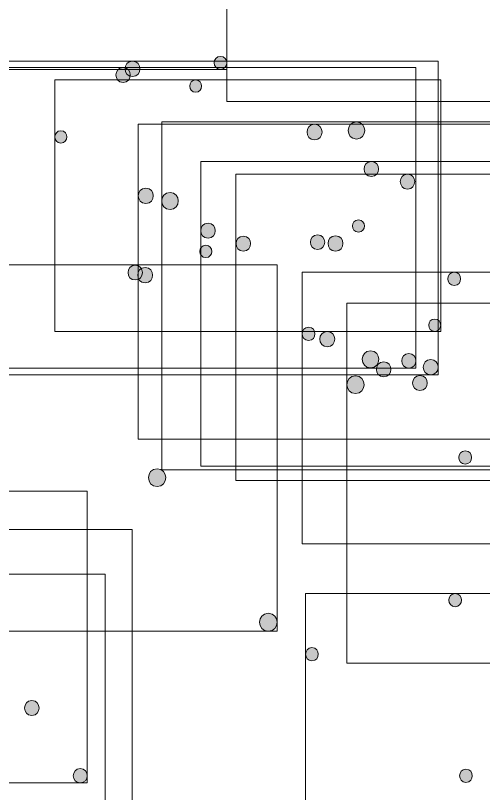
# Model space of a CAD drawing. Header units: inches. Extents: x -261 to 1116, y -954 to 202.
# Drawn here: x 550.3 to 709.1, y -483.5 to -219.6 of the extents above; entities that cross this region are included whole.
import ezdxf

# ---------------------------------------------------------------- set-up
doc = ezdxf.new("R2010")
doc.units = ezdxf.units.IN
doc.header["$MEASUREMENT"] = 0
doc.layers.add('Layer 1', color=7, linetype='Continuous')

# ---------------------------------------------------------------- blocks, each defined once
blk = doc.blocks.new('block 4')
at = {"layer": 'Layer 1', "true_color": 0x231f20}
h = blk.add_hatch(color=250, dxfattribs=at)
h.dxf.hatch_style = 2
edge = h.paths.add_edge_path()
edge.add_spline(control_points=[(656.13, -332.02), (659.5, -332.02), (659.5, -326.77), (656.13, -326.77), (652.75, -326.77), (652.75, -332.02), (656.13, -332.02), (656.13, -332.02), (656.13, -332.02), (656.13, -332.02)], knot_values=[0, 0, 0, 0, 1, 1, 1, 2, 2, 2, 3, 3, 3, 3], degree=3, periodic=1)
at = {"layer": 'Layer 1', "lineweight": 0}
blk.add_open_spline([(656.13, -332.02), (659.5, -332.02), (659.5, -326.77), (656.13, -326.77), (652.75, -326.77), (652.75, -332.02), (656.13, -332.02), (656.13, -332.02), (656.13, -332.02), (656.13, -332.02)], degree=3, knots=[0, 0, 0, 0, 1, 1, 1, 2, 2, 2, 3, 3, 3, 3], dxfattribs=at)
blk = doc.blocks.new('block 5')
at = {"layer": 'Layer 1', "true_color": 0x231f20}
h = blk.add_hatch(color=250, dxfattribs=at)
h.dxf.hatch_style = 2
edge = h.paths.add_edge_path()
edge.add_spline(control_points=[(651.8, -261.77), (655.18, -261.77), (655.18, -256.53), (651.8, -256.53), (648.43, -256.53), (648.43, -261.77), (651.8, -261.77), (651.8, -261.77), (651.8, -261.77), (651.8, -261.77)], knot_values=[0, 0, 0, 0, 1, 1, 1, 2, 2, 2, 3, 3, 3, 3], degree=3, periodic=1)
at = {"layer": 'Layer 1', "lineweight": 0}
blk.add_open_spline([(651.8, -261.77), (655.18, -261.77), (655.18, -256.53), (651.8, -256.53), (648.43, -256.53), (648.43, -261.77), (651.8, -261.77), (651.8, -261.77), (651.8, -261.77), (651.8, -261.77)], degree=3, knots=[0, 0, 0, 0, 1, 1, 1, 2, 2, 2, 3, 3, 3, 3], dxfattribs=at)
blk = doc.blocks.new('block 6')
at = {"layer": 'Layer 1', "true_color": 0x231f20}
h = blk.add_hatch(color=250, dxfattribs=at)
h.dxf.hatch_style = 2
edge = h.paths.add_edge_path()
edge.add_spline(control_points=[(594.52, -283.38), (597.9, -283.38), (597.9, -278.14), (594.52, -278.14), (591.15, -278.14), (591.15, -283.38), (594.52, -283.38), (594.52, -283.38), (594.52, -283.38), (594.52, -283.38)], knot_values=[0, 0, 0, 0, 1, 1, 1, 2, 2, 2, 3, 3, 3, 3], degree=3, periodic=1)
at = {"layer": 'Layer 1', "lineweight": 0}
blk.add_open_spline([(594.52, -283.38), (597.9, -283.38), (597.9, -278.14), (594.52, -278.14), (591.15, -278.14), (591.15, -283.38), (594.52, -283.38), (594.52, -283.38), (594.52, -283.38), (594.52, -283.38)], degree=3, knots=[0, 0, 0, 0, 1, 1, 1, 2, 2, 2, 3, 3, 3, 3], dxfattribs=at)
blk = doc.blocks.new('block 9')
at = {"layer": 'Layer 1', "true_color": 0x231f20}
h = blk.add_hatch(color=250, dxfattribs=at)
h.dxf.hatch_style = 2
edge = h.paths.add_edge_path()
edge.add_spline(control_points=[(687.54, -346.85), (690.82, -346.85), (690.82, -341.75), (687.54, -341.75), (684.26, -341.75), (684.25, -346.85), (687.54, -346.85), (687.54, -346.85), (687.54, -346.85), (687.54, -346.85)], knot_values=[0, 0, 0, 0, 1, 1, 1, 2, 2, 2, 3, 3, 3, 3], degree=3, periodic=1)
at = {"layer": 'Layer 1', "lineweight": 0}
blk.add_open_spline([(687.54, -346.85), (690.82, -346.85), (690.82, -341.75), (687.54, -341.75), (684.26, -341.75), (684.25, -346.85), (687.54, -346.85), (687.54, -346.85), (687.54, -346.85), (687.54, -346.85)], degree=3, knots=[0, 0, 0, 0, 1, 1, 1, 2, 2, 2, 3, 3, 3, 3], dxfattribs=at)
blk = doc.blocks.new('block 10')
at = {"layer": 'Layer 1', "true_color": 0x231f20}
h = blk.add_hatch(color=250, dxfattribs=at)
h.dxf.hatch_style = 2
edge = h.paths.add_edge_path()
edge.add_spline(control_points=[(683.33, -278.5), (686.61, -278.5), (686.62, -273.4), (683.33, -273.4), (680.05, -273.4), (680.05, -278.5), (683.33, -278.5), (683.33, -278.5), (683.33, -278.5), (683.33, -278.5)], knot_values=[0, 0, 0, 0, 1, 1, 1, 2, 2, 2, 3, 3, 3, 3], degree=3, periodic=1)
at = {"layer": 'Layer 1', "lineweight": 0}
blk.add_open_spline([(683.33, -278.5), (686.61, -278.5), (686.62, -273.4), (683.33, -273.4), (680.05, -273.4), (680.05, -278.5), (683.33, -278.5), (683.33, -278.5), (683.33, -278.5), (683.33, -278.5)], degree=3, knots=[0, 0, 0, 0, 1, 1, 1, 2, 2, 2, 3, 3, 3, 3], dxfattribs=at)
blk = doc.blocks.new('block 11')
at = {"layer": 'Layer 1', "true_color": 0x231f20}
h = blk.add_hatch(color=250, dxfattribs=at)
h.dxf.hatch_style = 2
edge = h.paths.add_edge_path()
edge.add_spline(control_points=[(627.61, -299.53), (630.89, -299.53), (630.89, -294.43), (627.61, -294.43), (624.32, -294.43), (624.32, -299.53), (627.61, -299.53), (627.61, -299.53), (627.61, -299.53), (627.61, -299.53)], knot_values=[0, 0, 0, 0, 1, 1, 1, 2, 2, 2, 3, 3, 3, 3], degree=3, periodic=1)
at = {"layer": 'Layer 1', "lineweight": 0}
blk.add_open_spline([(627.61, -299.53), (630.89, -299.53), (630.89, -294.43), (627.61, -294.43), (624.32, -294.43), (624.32, -299.53), (627.61, -299.53), (627.61, -299.53), (627.61, -299.53), (627.61, -299.53)], degree=3, knots=[0, 0, 0, 0, 1, 1, 1, 2, 2, 2, 3, 3, 3, 3], dxfattribs=at)
blk = doc.blocks.new('block 12')
at = {"layer": 'Layer 1', "true_color": 0x231f20}
h = blk.add_hatch(color=250, dxfattribs=at)
h.dxf.hatch_style = 2
edge = h.paths.add_edge_path()
edge.add_spline(control_points=[(658.92, -299.55), (662.28, -299.55), (662.28, -294.33), (658.92, -294.33), (655.56, -294.33), (655.56, -299.55), (658.92, -299.55), (658.92, -299.55), (658.92, -299.55), (658.92, -299.55)], knot_values=[0, 0, 0, 0, 1, 1, 1, 2, 2, 2, 3, 3, 3, 3], degree=3, periodic=1)
at = {"layer": 'Layer 1', "lineweight": 0}
blk.add_open_spline([(658.92, -299.55), (662.28, -299.55), (662.28, -294.33), (658.92, -294.33), (655.56, -294.33), (655.56, -299.55), (658.92, -299.55), (658.92, -299.55), (658.92, -299.55), (658.92, -299.55)], degree=3, knots=[0, 0, 0, 0, 1, 1, 1, 2, 2, 2, 3, 3, 3, 3], dxfattribs=at)
blk = doc.blocks.new('block 13')
at = {"layer": 'Layer 1', "true_color": 0x231f20}
h = blk.add_hatch(color=250, dxfattribs=at)
h.dxf.hatch_style = 2
edge = h.paths.add_edge_path()
edge.add_spline(control_points=[(691.21, -341.53), (694.57, -341.53), (694.57, -336.31), (691.21, -336.31), (687.85, -336.31), (687.84, -341.53), (691.21, -341.53), (691.21, -341.53), (691.21, -341.53), (691.21, -341.53)], knot_values=[0, 0, 0, 0, 1, 1, 1, 2, 2, 2, 3, 3, 3, 3], degree=3, periodic=1)
at = {"layer": 'Layer 1', "lineweight": 0}
blk.add_open_spline([(691.21, -341.53), (694.57, -341.53), (694.57, -336.31), (691.21, -336.31), (687.85, -336.31), (687.84, -341.53), (691.21, -341.53), (691.21, -341.53), (691.21, -341.53), (691.21, -341.53)], degree=3, knots=[0, 0, 0, 0, 1, 1, 1, 2, 2, 2, 3, 3, 3, 3], dxfattribs=at)
blk = doc.blocks.new('block 14')
at = {"layer": 'Layer 1', "true_color": 0x231f20}
h = blk.add_hatch(color=250, dxfattribs=at)
h.dxf.hatch_style = 2
edge = h.paths.add_edge_path()
edge.add_spline(control_points=[(594.34, -310.31), (597.7, -310.31), (597.71, -305.1), (594.34, -305.1), (590.99, -305.1), (590.98, -310.31), (594.34, -310.31), (594.34, -310.31), (594.34, -310.31), (594.34, -310.31)], knot_values=[0, 0, 0, 0, 1, 1, 1, 2, 2, 2, 3, 3, 3, 3], degree=3, periodic=1)
at = {"layer": 'Layer 1', "lineweight": 0}
blk.add_open_spline([(594.34, -310.31), (597.7, -310.31), (597.71, -305.1), (594.34, -305.1), (590.99, -305.1), (590.98, -310.31), (594.34, -310.31), (594.34, -310.31), (594.34, -310.31), (594.34, -310.31)], degree=3, knots=[0, 0, 0, 0, 1, 1, 1, 2, 2, 2, 3, 3, 3, 3], dxfattribs=at)
blk = doc.blocks.new('block 15')
at = {"layer": 'Layer 1', "true_color": 0x231f20}
h = blk.add_hatch(color=250, dxfattribs=at)
h.dxf.hatch_style = 2
edge = h.paths.add_edge_path()
edge.add_spline(control_points=[(590.04, -240.36), (593.4, -240.36), (593.4, -235.14), (590.04, -235.14), (586.68, -235.14), (586.68, -240.36), (590.04, -240.36), (590.04, -240.36), (590.04, -240.36), (590.04, -240.36)], knot_values=[0, 0, 0, 0, 1, 1, 1, 2, 2, 2, 3, 3, 3, 3], degree=3, periodic=1)
at = {"layer": 'Layer 1', "lineweight": 0}
blk.add_open_spline([(590.04, -240.36), (593.4, -240.36), (593.4, -235.14), (590.04, -235.14), (586.68, -235.14), (586.68, -240.36), (590.04, -240.36), (590.04, -240.36), (590.04, -240.36), (590.04, -240.36)], degree=3, knots=[0, 0, 0, 0, 1, 1, 1, 2, 2, 2, 3, 3, 3, 3], dxfattribs=at)
blk = doc.blocks.new('block 17')
at = {"layer": 'Layer 1', "true_color": 0x231f20}
h = blk.add_hatch(color=250, dxfattribs=at)
h.dxf.hatch_style = 2
edge = h.paths.add_edge_path()
edge.add_spline(control_points=[(652.84, -299.03), (656.06, -299.03), (656.07, -294.02), (652.84, -294.02), (649.63, -294.02), (649.62, -299.03), (652.84, -299.03), (652.84, -299.03), (652.84, -299.03), (652.84, -299.03)], knot_values=[0, 0, 0, 0, 1, 1, 1, 2, 2, 2, 3, 3, 3, 3], degree=3, periodic=1)
at = {"layer": 'Layer 1', "lineweight": 0}
blk.add_open_spline([(652.84, -299.03), (656.06, -299.03), (656.07, -294.02), (652.84, -294.02), (649.63, -294.02), (649.62, -299.03), (652.84, -299.03), (652.84, -299.03), (652.84, -299.03), (652.84, -299.03)], degree=3, knots=[0, 0, 0, 0, 1, 1, 1, 2, 2, 2, 3, 3, 3, 3], dxfattribs=at)
blk = doc.blocks.new('block 18')
at = {"layer": 'Layer 1', "true_color": 0x231f20}
h = blk.add_hatch(color=250, dxfattribs=at)
h.dxf.hatch_style = 2
edge = h.paths.add_edge_path()
edge.add_spline(control_points=[(683.78, -339.25), (687, -339.25), (687.01, -334.25), (683.78, -334.25), (680.57, -334.25), (680.56, -339.25), (683.78, -339.25), (683.78, -339.25), (683.78, -339.25), (683.78, -339.25)], knot_values=[0, 0, 0, 0, 1, 1, 1, 2, 2, 2, 3, 3, 3, 3], degree=3, periodic=1)
at = {"layer": 'Layer 1', "lineweight": 0}
blk.add_open_spline([(683.78, -339.25), (687, -339.25), (687.01, -334.25), (683.78, -334.25), (680.57, -334.25), (680.56, -339.25), (683.78, -339.25), (683.78, -339.25), (683.78, -339.25), (683.78, -339.25)], degree=3, knots=[0, 0, 0, 0, 1, 1, 1, 2, 2, 2, 3, 3, 3, 3], dxfattribs=at)
blk = doc.blocks.new('block 19')
at = {"layer": 'Layer 1', "true_color": 0x231f20}
h = blk.add_hatch(color=250, dxfattribs=at)
h.dxf.hatch_style = 2
edge = h.paths.add_edge_path()
edge.add_spline(control_points=[(590.96, -309.34), (594.18, -309.34), (594.19, -304.34), (590.96, -304.34), (587.74, -304.34), (587.74, -309.34), (590.96, -309.34), (590.96, -309.34), (590.96, -309.34), (590.96, -309.34)], knot_values=[0, 0, 0, 0, 1, 1, 1, 2, 2, 2, 3, 3, 3, 3], degree=3, periodic=1)
at = {"layer": 'Layer 1', "lineweight": 0}
blk.add_open_spline([(590.96, -309.34), (594.18, -309.34), (594.19, -304.34), (590.96, -304.34), (587.74, -304.34), (587.74, -309.34), (590.96, -309.34), (590.96, -309.34), (590.96, -309.34), (590.96, -309.34)], degree=3, knots=[0, 0, 0, 0, 1, 1, 1, 2, 2, 2, 3, 3, 3, 3], dxfattribs=at)
blk = doc.blocks.new('block 20')
at = {"layer": 'Layer 1', "true_color": 0x231f20}
h = blk.add_hatch(color=250, dxfattribs=at)
h.dxf.hatch_style = 2
edge = h.paths.add_edge_path()
edge.add_spline(control_points=[(586.84, -242.3), (590.05, -242.3), (590.06, -237.3), (586.84, -237.3), (583.62, -237.3), (583.61, -242.3), (586.84, -242.3), (586.84, -242.3), (586.84, -242.3), (586.84, -242.3)], knot_values=[0, 0, 0, 0, 1, 1, 1, 2, 2, 2, 3, 3, 3, 3], degree=3, periodic=1)
at = {"layer": 'Layer 1', "lineweight": 0}
blk.add_open_spline([(586.84, -242.3), (590.05, -242.3), (590.06, -237.3), (586.84, -237.3), (583.62, -237.3), (583.61, -242.3), (586.84, -242.3), (586.84, -242.3), (586.84, -242.3), (586.84, -242.3)], degree=3, knots=[0, 0, 0, 0, 1, 1, 1, 2, 2, 2, 3, 3, 3, 3], dxfattribs=at)
blk = doc.blocks.new('block 23')
at = {"layer": 'Layer 1', "true_color": 0x231f20}
h = blk.add_hatch(color=250, dxfattribs=at)
h.dxf.hatch_style = 2
edge = h.paths.add_edge_path()
edge.add_spline(control_points=[(619.88, -237.89), (622.71, -237.89), (622.71, -233.5), (619.88, -233.5), (617.06, -233.5), (617.05, -237.89), (619.88, -237.89), (619.88, -237.89), (619.88, -237.89), (619.88, -237.89)], knot_values=[0, 0, 0, 0, 1, 1, 1, 2, 2, 2, 3, 3, 3, 3], degree=3, periodic=1)
at = {"layer": 'Layer 1', "lineweight": 0}
blk.add_open_spline([(619.88, -237.89), (622.71, -237.89), (622.71, -233.5), (619.88, -233.5), (617.06, -233.5), (617.05, -237.89), (619.88, -237.89), (619.88, -237.89), (619.88, -237.89), (619.88, -237.89)], degree=3, knots=[0, 0, 0, 0, 1, 1, 1, 2, 2, 2, 3, 3, 3, 3], dxfattribs=at)
blk = doc.blocks.new('block 69')
at = {"layer": 'Layer 1', "true_color": 0x231f20}
h = blk.add_hatch(color=250, dxfattribs=at)
h.dxf.hatch_style = 2
edge = h.paths.add_edge_path()
edge.add_spline(control_points=[(666.68, -293.11), (669.37, -293.11), (669.38, -288.93), (666.68, -288.93), (663.99, -288.93), (663.98, -293.11), (666.68, -293.11), (666.68, -293.11), (666.68, -293.11), (666.68, -293.11)], knot_values=[0, 0, 0, 0, 1, 1, 1, 2, 2, 2, 3, 3, 3, 3], degree=3, periodic=1)
at = {"layer": 'Layer 1', "lineweight": 0}
blk.add_open_spline([(666.68, -293.11), (669.37, -293.11), (669.38, -288.93), (666.68, -288.93), (663.99, -288.93), (663.98, -293.11), (666.68, -293.11), (666.68, -293.11), (666.68, -293.11), (666.68, -293.11)], degree=3, knots=[0, 0, 0, 0, 1, 1, 1, 2, 2, 2, 3, 3, 3, 3], dxfattribs=at)
blk = doc.blocks.new('block 70')
at = {"layer": 'Layer 1', "true_color": 0x231f20}
h = blk.add_hatch(color=250, dxfattribs=at)
h.dxf.hatch_style = 2
edge = h.paths.add_edge_path()
edge.add_spline(control_points=[(692.57, -326.77), (695.26, -326.77), (695.26, -322.58), (692.57, -322.58), (689.87, -322.58), (689.87, -326.77), (692.57, -326.77), (692.57, -326.77), (692.57, -326.77), (692.57, -326.77)], knot_values=[0, 0, 0, 0, 1, 1, 1, 2, 2, 2, 3, 3, 3, 3], degree=3, periodic=1)
at = {"layer": 'Layer 1', "lineweight": 0}
blk.add_open_spline([(692.57, -326.77), (695.26, -326.77), (695.26, -322.58), (692.57, -322.58), (689.87, -322.58), (689.87, -326.77), (692.57, -326.77), (692.57, -326.77), (692.57, -326.77), (692.57, -326.77)], degree=3, knots=[0, 0, 0, 0, 1, 1, 1, 2, 2, 2, 3, 3, 3, 3], dxfattribs=at)
blk = doc.blocks.new('block 71')
at = {"layer": 'Layer 1', "true_color": 0x231f20}
h = blk.add_hatch(color=250, dxfattribs=at)
h.dxf.hatch_style = 2
edge = h.paths.add_edge_path()
edge.add_spline(control_points=[(614.91, -301.74), (617.6, -301.74), (617.6, -297.56), (614.91, -297.56), (612.21, -297.56), (612.21, -301.74), (614.91, -301.74), (614.91, -301.74), (614.91, -301.74), (614.91, -301.74)], knot_values=[0, 0, 0, 0, 1, 1, 1, 2, 2, 2, 3, 3, 3, 3], degree=3, periodic=1)
at = {"layer": 'Layer 1', "lineweight": 0}
blk.add_open_spline([(614.91, -301.74), (617.6, -301.74), (617.6, -297.56), (614.91, -297.56), (612.21, -297.56), (612.21, -301.74), (614.91, -301.74), (614.91, -301.74), (614.91, -301.74), (614.91, -301.74)], degree=3, knots=[0, 0, 0, 0, 1, 1, 1, 2, 2, 2, 3, 3, 3, 3], dxfattribs=at)
blk = doc.blocks.new('block 72')
at = {"layer": 'Layer 1', "true_color": 0x231f20}
h = blk.add_hatch(color=250, dxfattribs=at)
h.dxf.hatch_style = 2
edge = h.paths.add_edge_path()
edge.add_spline(control_points=[(611.45, -245.66), (614.15, -245.66), (614.15, -241.47), (611.45, -241.47), (608.76, -241.47), (608.76, -245.66), (611.45, -245.66), (611.45, -245.66), (611.45, -245.66), (611.45, -245.66)], knot_values=[0, 0, 0, 0, 1, 1, 1, 2, 2, 2, 3, 3, 3, 3], degree=3, periodic=1)
at = {"layer": 'Layer 1', "lineweight": 0}
blk.add_open_spline([(611.45, -245.66), (614.15, -245.66), (614.15, -241.47), (611.45, -241.47), (608.76, -241.47), (608.76, -245.66), (611.45, -245.66), (611.45, -245.66), (611.45, -245.66), (611.45, -245.66)], degree=3, knots=[0, 0, 0, 0, 1, 1, 1, 2, 2, 2, 3, 3, 3, 3], dxfattribs=at)
blk = doc.blocks.new('block 73')
at = {"layer": 'Layer 1', "true_color": 0x231f20}
h = blk.add_hatch(color=250, dxfattribs=at)
h.dxf.hatch_style = 2
edge = h.paths.add_edge_path()
edge.add_spline(control_points=[(565.72, -262.91), (568.41, -262.91), (568.42, -258.73), (565.72, -258.73), (563.03, -258.73), (563.02, -262.91), (565.72, -262.91), (565.72, -262.91), (565.72, -262.91), (565.72, -262.91)], knot_values=[0, 0, 0, 0, 1, 1, 1, 2, 2, 2, 3, 3, 3, 3], degree=3, periodic=1)
at = {"layer": 'Layer 1', "lineweight": 0}
blk.add_open_spline([(565.72, -262.91), (568.41, -262.91), (568.42, -258.73), (565.72, -258.73), (563.03, -258.73), (563.02, -262.91), (565.72, -262.91), (565.72, -262.91), (565.72, -262.91), (565.72, -262.91)], degree=3, knots=[0, 0, 0, 0, 1, 1, 1, 2, 2, 2, 3, 3, 3, 3], dxfattribs=at)
blk = doc.blocks.new('block 145')
at = {"layer": 'Layer 1', "true_color": 0x231f20}
h = blk.add_hatch(color=250, dxfattribs=at)
h.dxf.hatch_style = 2
edge = h.paths.add_edge_path()
edge.add_spline(control_points=[(665.69, -347.86), (669.54, -347.86), (669.55, -341.87), (665.69, -341.87), (661.83, -341.87), (661.83, -347.86), (665.69, -347.86), (665.69, -347.86), (665.69, -347.86), (665.69, -347.86)], knot_values=[0, 0, 0, 0, 1, 1, 1, 2, 2, 2, 3, 3, 3, 3], degree=3, periodic=1)
at = {"layer": 'Layer 1', "lineweight": 0}
blk.add_open_spline([(665.69, -347.86), (669.54, -347.86), (669.55, -341.87), (665.69, -341.87), (661.83, -341.87), (661.83, -347.86), (665.69, -347.86), (665.69, -347.86), (665.69, -347.86), (665.69, -347.86)], degree=3, knots=[0, 0, 0, 0, 1, 1, 1, 2, 2, 2, 3, 3, 3, 3], dxfattribs=at)
blk = doc.blocks.new('block 205')
at = {"layer": 'Layer 1', "true_color": 0x231f20}
h = blk.add_hatch(color=250, dxfattribs=at)
h.dxf.hatch_style = 2
edge = h.paths.add_edge_path()
edge.add_spline(control_points=[(670.79, -339.11), (674.51, -339.11), (674.52, -333.32), (670.79, -333.32), (667.06, -333.32), (667.06, -339.11), (670.79, -339.11), (670.79, -339.11), (670.79, -339.11), (670.79, -339.11)], knot_values=[0, 0, 0, 0, 1, 1, 1, 2, 2, 2, 3, 3, 3, 3], degree=3, periodic=1)
at = {"layer": 'Layer 1', "lineweight": 0}
blk.add_open_spline([(670.79, -339.11), (674.51, -339.11), (674.52, -333.32), (670.79, -333.32), (667.06, -333.32), (667.06, -339.11), (670.79, -339.11), (670.79, -339.11), (670.79, -339.11), (670.79, -339.11)], degree=3, knots=[0, 0, 0, 0, 1, 1, 1, 2, 2, 2, 3, 3, 3, 3], dxfattribs=at)
blk = doc.blocks.new('block 206')
at = {"layer": 'Layer 1', "true_color": 0x231f20}
h = blk.add_hatch(color=250, dxfattribs=at)
h.dxf.hatch_style = 2
edge = h.paths.add_edge_path()
edge.add_spline(control_points=[(666.01, -261.52), (669.74, -261.52), (669.74, -255.73), (666.01, -255.73), (662.29, -255.73), (662.28, -261.52), (666.01, -261.52), (666.01, -261.52), (666.01, -261.52), (666.01, -261.52)], knot_values=[0, 0, 0, 0, 1, 1, 1, 2, 2, 2, 3, 3, 3, 3], degree=3, periodic=1)
at = {"layer": 'Layer 1', "lineweight": 0}
blk.add_open_spline([(666.01, -261.52), (669.74, -261.52), (669.74, -255.73), (666.01, -255.73), (662.29, -255.73), (662.28, -261.52), (666.01, -261.52), (666.01, -261.52), (666.01, -261.52), (666.01, -261.52)], degree=3, knots=[0, 0, 0, 0, 1, 1, 1, 2, 2, 2, 3, 3, 3, 3], dxfattribs=at)
blk = doc.blocks.new('block 207')
at = {"layer": 'Layer 1', "true_color": 0x231f20}
h = blk.add_hatch(color=250, dxfattribs=at)
h.dxf.hatch_style = 2
edge = h.paths.add_edge_path()
edge.add_spline(control_points=[(602.75, -285.4), (606.48, -285.4), (606.48, -279.61), (602.75, -279.61), (599.03, -279.61), (599.02, -285.4), (602.75, -285.4), (602.75, -285.4), (602.75, -285.4), (602.75, -285.4)], knot_values=[0, 0, 0, 0, 1, 1, 1, 2, 2, 2, 3, 3, 3, 3], degree=3, periodic=1)
at = {"layer": 'Layer 1', "lineweight": 0}
blk.add_open_spline([(602.75, -285.4), (606.48, -285.4), (606.48, -279.61), (602.75, -279.61), (599.03, -279.61), (599.02, -285.4), (602.75, -285.4), (602.75, -285.4), (602.75, -285.4), (602.75, -285.4)], degree=3, knots=[0, 0, 0, 0, 1, 1, 1, 2, 2, 2, 3, 3, 3, 3], dxfattribs=at)
blk = doc.blocks.new('block 278')
at = {"layer": 'Layer 1', "true_color": 0x231f20}
h = blk.add_hatch(color=250, dxfattribs=at)
h.dxf.hatch_style = 2
edge = h.paths.add_edge_path()
edge.add_spline(control_points=[(572.28, -479.93), (575.4, -479.93), (575.41, -475.08), (572.28, -475.08), (569.15, -475.08), (569.15, -479.93), (572.28, -479.93), (572.28, -479.93), (572.28, -479.93), (572.28, -479.93)], knot_values=[0, 0, 0, 0, 1, 1, 1, 2, 2, 2, 3, 3, 3, 3], degree=3, periodic=1)
at = {"layer": 'Layer 1', "lineweight": 0}
blk.add_open_spline([(572.28, -479.93), (575.4, -479.93), (575.41, -475.08), (572.28, -475.08), (569.15, -475.08), (569.15, -479.93), (572.28, -479.93), (572.28, -479.93), (572.28, -479.93), (572.28, -479.93)], degree=3, knots=[0, 0, 0, 0, 1, 1, 1, 2, 2, 2, 3, 3, 3, 3], dxfattribs=at)
blk = doc.blocks.new('block 304')
at = {"layer": 'Layer 1', "true_color": 0x231f20}
h = blk.add_hatch(color=250, dxfattribs=at)
h.dxf.hatch_style = 2
edge = h.paths.add_edge_path()
edge.add_spline(control_points=[(675.26, -342.21), (678.52, -342.21), (678.53, -337.14), (675.26, -337.14), (672, -337.14), (671.99, -342.21), (675.26, -342.21), (675.26, -342.21), (675.26, -342.21), (675.26, -342.21)], knot_values=[0, 0, 0, 0, 1, 1, 1, 2, 2, 2, 3, 3, 3, 3], degree=3, periodic=1)
at = {"layer": 'Layer 1', "lineweight": 0}
blk.add_open_spline([(675.26, -342.21), (678.52, -342.21), (678.53, -337.14), (675.26, -337.14), (672, -337.14), (671.99, -342.21), (675.26, -342.21), (675.26, -342.21), (675.26, -342.21), (675.26, -342.21)], degree=3, knots=[0, 0, 0, 0, 1, 1, 1, 2, 2, 2, 3, 3, 3, 3], dxfattribs=at)
blk = doc.blocks.new('block 305')
at = {"layer": 'Layer 1', "true_color": 0x231f20}
h = blk.add_hatch(color=250, dxfattribs=at)
h.dxf.hatch_style = 2
edge = h.paths.add_edge_path()
edge.add_spline(control_points=[(671.08, -274.24), (674.34, -274.24), (674.35, -269.17), (671.08, -269.17), (667.81, -269.17), (667.81, -274.24), (671.08, -274.24), (671.08, -274.24), (671.08, -274.24), (671.08, -274.24)], knot_values=[0, 0, 0, 0, 1, 1, 1, 2, 2, 2, 3, 3, 3, 3], degree=3, periodic=1)
at = {"layer": 'Layer 1', "lineweight": 0}
blk.add_open_spline([(671.08, -274.24), (674.34, -274.24), (674.35, -269.17), (671.08, -269.17), (667.81, -269.17), (667.81, -274.24), (671.08, -274.24), (671.08, -274.24), (671.08, -274.24), (671.08, -274.24)], degree=3, knots=[0, 0, 0, 0, 1, 1, 1, 2, 2, 2, 3, 3, 3, 3], dxfattribs=at)
blk = doc.blocks.new('block 306')
at = {"layer": 'Layer 1', "true_color": 0x231f20}
h = blk.add_hatch(color=250, dxfattribs=at)
h.dxf.hatch_style = 2
edge = h.paths.add_edge_path()
edge.add_spline(control_points=[(615.65, -295.15), (618.92, -295.15), (618.92, -290.08), (615.65, -290.08), (612.39, -290.08), (612.38, -295.15), (615.65, -295.15), (615.65, -295.15), (615.65, -295.15), (615.65, -295.15)], knot_values=[0, 0, 0, 0, 1, 1, 1, 2, 2, 2, 3, 3, 3, 3], degree=3, periodic=1)
at = {"layer": 'Layer 1', "lineweight": 0}
blk.add_open_spline([(615.65, -295.15), (618.92, -295.15), (618.92, -290.08), (615.65, -290.08), (612.39, -290.08), (612.38, -295.15), (615.65, -295.15), (615.65, -295.15), (615.65, -295.15), (615.65, -295.15)], degree=3, knots=[0, 0, 0, 0, 1, 1, 1, 2, 2, 2, 3, 3, 3, 3], dxfattribs=at)
blk = doc.blocks.new('block 307')
at = {"layer": 'Layer 1', "true_color": 0x231f20}
h = blk.add_hatch(color=250, dxfattribs=at)
h.dxf.hatch_style = 2
edge = h.paths.add_edge_path()
edge.add_spline(control_points=[(555.87, -457.08), (559.16, -457.08), (559.17, -451.97), (555.87, -451.97), (552.58, -451.97), (552.58, -457.08), (555.87, -457.08), (555.87, -457.08), (555.87, -457.08), (555.87, -457.08)], knot_values=[0, 0, 0, 0, 1, 1, 1, 2, 2, 2, 3, 3, 3, 3], degree=3, periodic=1)
at = {"layer": 'Layer 1', "lineweight": 0}
blk.add_open_spline([(555.87, -457.08), (559.16, -457.08), (559.17, -451.97), (555.87, -451.97), (552.58, -451.97), (552.58, -457.08), (555.87, -457.08), (555.87, -457.08), (555.87, -457.08), (555.87, -457.08)], degree=3, knots=[0, 0, 0, 0, 1, 1, 1, 2, 2, 2, 3, 3, 3, 3], dxfattribs=at)
blk = doc.blocks.new('block 312')
at = {"layer": 'Layer 1', "true_color": 0x231f20}
h = blk.add_hatch(color=250, dxfattribs=at)
h.dxf.hatch_style = 2
edge = h.paths.add_edge_path()
edge.add_spline(control_points=[(598.39, -379.43), (602.31, -379.43), (602.32, -373.34), (598.39, -373.34), (594.46, -373.34), (594.46, -379.43), (598.39, -379.43), (598.39, -379.43), (598.39, -379.43), (598.39, -379.43)], knot_values=[0, 0, 0, 0, 1, 1, 1, 2, 2, 2, 3, 3, 3, 3], degree=3, periodic=1)
at = {"layer": 'Layer 1', "lineweight": 0}
blk.add_open_spline([(598.39, -379.43), (602.31, -379.43), (602.32, -373.34), (598.39, -373.34), (594.46, -373.34), (594.46, -379.43), (598.39, -379.43), (598.39, -379.43), (598.39, -379.43), (598.39, -379.43)], degree=3, knots=[0, 0, 0, 0, 1, 1, 1, 2, 2, 2, 3, 3, 3, 3], dxfattribs=at)
blk = doc.blocks.new('block 313')
at = {"layer": 'Layer 1', "true_color": 0x231f20}
h = blk.add_hatch(color=250, dxfattribs=at)
h.dxf.hatch_style = 2
edge = h.paths.add_edge_path()
edge.add_spline(control_points=[(636.11, -428.48), (640.04, -428.48), (640.05, -422.38), (636.11, -422.38), (632.19, -422.38), (632.18, -428.48), (636.11, -428.48), (636.11, -428.48), (636.11, -428.48), (636.11, -428.48)], knot_values=[0, 0, 0, 0, 1, 1, 1, 2, 2, 2, 3, 3, 3, 3], degree=3, periodic=1)
at = {"layer": 'Layer 1', "lineweight": 0}
blk.add_open_spline([(636.11, -428.48), (640.04, -428.48), (640.05, -422.38), (636.11, -422.38), (632.19, -422.38), (632.18, -428.48), (636.11, -428.48), (636.11, -428.48), (636.11, -428.48), (636.11, -428.48)], degree=3, knots=[0, 0, 0, 0, 1, 1, 1, 2, 2, 2, 3, 3, 3, 3], dxfattribs=at)
blk = doc.blocks.new('block 346')
at = {"layer": 'Layer 1', "true_color": 0x231f20}
h = blk.add_hatch(color=250, dxfattribs=at)
h.dxf.hatch_style = 2
edge = h.paths.add_edge_path()
edge.add_spline(control_points=[(702.9, -371.81), (705.81, -371.81), (705.82, -367.29), (702.9, -367.29), (699.99, -367.29), (699.99, -371.81), (702.9, -371.81), (702.9, -371.81), (702.9, -371.81), (702.9, -371.81)], knot_values=[0, 0, 0, 0, 1, 1, 1, 2, 2, 2, 3, 3, 3, 3], degree=3, periodic=1)
at = {"layer": 'Layer 1', "lineweight": 0}
blk.add_open_spline([(702.9, -371.81), (705.81, -371.81), (705.82, -367.29), (702.9, -367.29), (699.99, -367.29), (699.99, -371.81), (702.9, -371.81), (702.9, -371.81), (702.9, -371.81), (702.9, -371.81)], degree=3, knots=[0, 0, 0, 0, 1, 1, 1, 2, 2, 2, 3, 3, 3, 3], dxfattribs=at)
blk = doc.blocks.new('block 347')
at = {"layer": 'Layer 1', "true_color": 0x231f20}
h = blk.add_hatch(color=250, dxfattribs=at)
h.dxf.hatch_style = 2
edge = h.paths.add_edge_path()
edge.add_spline(control_points=[(699.17, -311.21), (702.08, -311.21), (702.09, -306.69), (699.17, -306.69), (696.26, -306.69), (696.26, -311.21), (699.17, -311.21), (699.17, -311.21), (699.17, -311.21), (699.17, -311.21)], knot_values=[0, 0, 0, 0, 1, 1, 1, 2, 2, 2, 3, 3, 3, 3], degree=3, periodic=1)
at = {"layer": 'Layer 1', "lineweight": 0}
blk.add_open_spline([(699.17, -311.21), (702.08, -311.21), (702.09, -306.69), (699.17, -306.69), (696.26, -306.69), (696.26, -311.21), (699.17, -311.21), (699.17, -311.21), (699.17, -311.21), (699.17, -311.21)], degree=3, knots=[0, 0, 0, 0, 1, 1, 1, 2, 2, 2, 3, 3, 3, 3], dxfattribs=at)
blk = doc.blocks.new('block 348')
at = {"layer": 'Layer 1', "true_color": 0x231f20}
h = blk.add_hatch(color=250, dxfattribs=at)
h.dxf.hatch_style = 2
edge = h.paths.add_edge_path()
edge.add_spline(control_points=[(649.76, -329.86), (652.67, -329.86), (652.67, -325.33), (649.76, -325.33), (646.85, -325.33), (646.84, -329.86), (649.76, -329.86), (649.76, -329.86), (649.76, -329.86), (649.76, -329.86)], knot_values=[0, 0, 0, 0, 1, 1, 1, 2, 2, 2, 3, 3, 3, 3], degree=3, periodic=1)
at = {"layer": 'Layer 1', "lineweight": 0}
blk.add_open_spline([(649.76, -329.86), (652.67, -329.86), (652.67, -325.33), (649.76, -325.33), (646.85, -325.33), (646.84, -329.86), (649.76, -329.86), (649.76, -329.86), (649.76, -329.86), (649.76, -329.86)], degree=3, knots=[0, 0, 0, 0, 1, 1, 1, 2, 2, 2, 3, 3, 3, 3], dxfattribs=at)
blk = doc.blocks.new('block 351')
at = {"layer": 'Layer 1', "true_color": 0x231f20}
h = blk.add_hatch(color=250, dxfattribs=at)
h.dxf.hatch_style = 2
edge = h.paths.add_edge_path()
edge.add_spline(control_points=[(703.16, -479.73), (706.02, -479.73), (706.03, -475.29), (703.16, -475.29), (700.3, -475.29), (700.3, -479.73), (703.16, -479.73), (703.16, -479.73), (703.16, -479.73), (703.16, -479.73)], knot_values=[0, 0, 0, 0, 1, 1, 1, 2, 2, 2, 3, 3, 3, 3], degree=3, periodic=1)
at = {"layer": 'Layer 1', "lineweight": 0}
blk.add_open_spline([(703.16, -479.73), (706.02, -479.73), (706.03, -475.29), (703.16, -475.29), (700.3, -475.29), (700.3, -479.73), (703.16, -479.73), (703.16, -479.73), (703.16, -479.73), (703.16, -479.73)], degree=3, knots=[0, 0, 0, 0, 1, 1, 1, 2, 2, 2, 3, 3, 3, 3], dxfattribs=at)
blk = doc.blocks.new('block 352')
at = {"layer": 'Layer 1', "true_color": 0x231f20}
h = blk.add_hatch(color=250, dxfattribs=at)
h.dxf.hatch_style = 2
edge = h.paths.add_edge_path()
edge.add_spline(control_points=[(699.5, -420.15), (702.36, -420.15), (702.36, -415.71), (699.5, -415.71), (696.64, -415.71), (696.63, -420.15), (699.5, -420.15), (699.5, -420.15), (699.5, -420.15), (699.5, -420.15)], knot_values=[0, 0, 0, 0, 1, 1, 1, 2, 2, 2, 3, 3, 3, 3], degree=3, periodic=1)
at = {"layer": 'Layer 1', "lineweight": 0}
blk.add_open_spline([(699.5, -420.15), (702.36, -420.15), (702.36, -415.71), (699.5, -415.71), (696.64, -415.71), (696.63, -420.15), (699.5, -420.15), (699.5, -420.15), (699.5, -420.15), (699.5, -420.15)], degree=3, knots=[0, 0, 0, 0, 1, 1, 1, 2, 2, 2, 3, 3, 3, 3], dxfattribs=at)
blk = doc.blocks.new('block 353')
at = {"layer": 'Layer 1', "true_color": 0x231f20}
h = blk.add_hatch(color=250, dxfattribs=at)
h.dxf.hatch_style = 2
edge = h.paths.add_edge_path()
edge.add_spline(control_points=[(650.92, -438.48), (653.78, -438.48), (653.78, -434.04), (650.92, -434.04), (648.06, -434.04), (648.05, -438.48), (650.92, -438.48), (650.92, -438.48), (650.92, -438.48), (650.92, -438.48)], knot_values=[0, 0, 0, 0, 1, 1, 1, 2, 2, 2, 3, 3, 3, 3], degree=3, periodic=1)
at = {"layer": 'Layer 1', "lineweight": 0}
blk.add_open_spline([(650.92, -438.48), (653.78, -438.48), (653.78, -434.04), (650.92, -434.04), (648.06, -434.04), (648.05, -438.48), (650.92, -438.48), (650.92, -438.48), (650.92, -438.48), (650.92, -438.48)], degree=3, knots=[0, 0, 0, 0, 1, 1, 1, 2, 2, 2, 3, 3, 3, 3], dxfattribs=at)

msp = doc.modelspace()

# ---------------------------------------------------------------- linework, layer by layer
at = {"layer": 'Layer 1', "lineweight": 0}
for points in [[(621.98, -248.75), (784.54, -248.75), (784.54, -142.81), (621.98, -142.81), (621.98, -248.75)], [(484.68, -237.89), (622, -237.89), (622, -148.4), (484.68, -148.4), (484.68, -237.89)], [(529.76, -339.25), (686.2, -339.25), (686.2, -237.3), (529.76, -237.3), (529.76, -339.25)], [(530.48, -341.53), (693.73, -341.53), (693.73, -235.14), (530.48, -235.14), (530.48, -341.53)], [(563.7, -326.77), (694.59, -326.77), (694.59, -241.47), (563.7, -241.47), (563.7, -326.77)], [(599.95, -373.72), (781.01, -373.72), (781.01, -255.73), (599.95, -255.73), (599.95, -373.72)], [(591.99, -363.36), (755.92, -363.36), (755.92, -256.53), (591.99, -256.53), (591.99, -363.36)], [(613.2, -372.54), (771.83, -372.54), (771.83, -269.17), (613.2, -269.17), (613.2, -372.54)], [(625.14, -377.34), (784.63, -377.34), (784.63, -273.4), (625.14, -273.4), (625.14, -377.34)], [(448.31, -428.48), (639.06, -428.48), (639.06, -304.17), (448.31, -304.17), (448.31, -428.48)], [(647.57, -398.85), (789, -398.85), (789, -306.69), (647.57, -306.69), (647.57, -398.85)], [(662.79, -439.3), (850.23, -439.3), (850.23, -317.15), (662.79, -317.15), (662.79, -439.3)], [(422.78, -479.93), (574.62, -479.93), (574.62, -380.98), (422.78, -380.98), (422.78, -479.93)], [(430.13, -498.17), (589.95, -498.17), (589.95, -394.02), (430.13, -394.02), (430.13, -498.17)], [(418.77, -514.64), (580.7, -514.64), (580.7, -409.11), (418.77, -409.11), (418.77, -514.64)], [(648.77, -506.32), (787.81, -506.32), (787.81, -415.71), (648.77, -415.71), (648.77, -506.32)]]:
    msp.add_lwpolyline(points, dxfattribs=at)

# ---------------------------------------------------------------- block references
at = {"layer": 'Layer 1'}
for name in ['block 23', 'block 20', 'block 15', 'block 72', 'block 206', 'block 5', 'block 73', 'block 305', 'block 10', 'block 6', 'block 207', 'block 306', 'block 69', 'block 11', 'block 17', 'block 12', 'block 71', 'block 19', 'block 14', 'block 347', 'block 70', 'block 348', 'block 4', 'block 205', 'block 18', 'block 304', 'block 13', 'block 145', 'block 9', 'block 346', 'block 312', 'block 352', 'block 313', 'block 353', 'block 307', 'block 278', 'block 351']:
    msp.add_blockref(name, (0, 0), dxfattribs=at)

doc.saveas('drawing.dxf')
